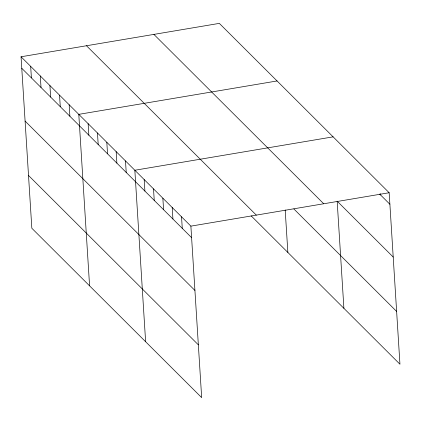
<?xml version="1.0" encoding="UTF-8"?>
<svg xmlns="http://www.w3.org/2000/svg" width="421" height="421" viewBox="0 0 421 421"><rect width="100%" height="100%" fill="white"/><g stroke="black" fill="none" stroke-linecap="round" stroke-linejoin="round"><path stroke-width="0.63" d="M21.05 56.772L190.881 226.135L201.67 397.624L31.838 228.261L21.05 56.772L219.33 23.376L389.162 192.739L399.95 364.228L251.2 215.889M277.071 80.958L78.79 114.354L89.584 285.843M333.116 136.846L134.836 170.247L145.624 341.736M190.881 226.135L389.162 192.739M379.658 194.06L389.888 204.264M337.61 201.606L393.209 257.052M153.897 34.396L323.728 203.759M293.879 208.974L396.629 311.44M86.484 45.752L256.315 215.115M21.776 68.302L191.608 237.66M25.097 121.09L194.928 290.448M28.517 175.473L198.349 344.836M380.463 193.671L380.547 194.949M337.163 201.164L343.904 308.335M285.191 209.963L287.864 252.447M181.54 216.82L182.267 228.345M172.2 207.506L172.926 219.031M162.859 198.191L163.585 209.716M153.518 188.876L154.244 200.401M144.177 179.562L144.903 191.087M125.495 160.933L126.221 172.457M116.154 151.618L116.88 163.143M106.813 142.298L107.539 153.828M97.472 132.983L98.198 144.514M88.131 123.669L88.857 135.199M69.17 104.761L69.891 116.285M59.545 95.162L60.271 106.687M49.92 85.563L50.646 97.093M40.295 75.969L41.021 87.494M30.675 66.371L31.401 77.896"/></g></svg>
